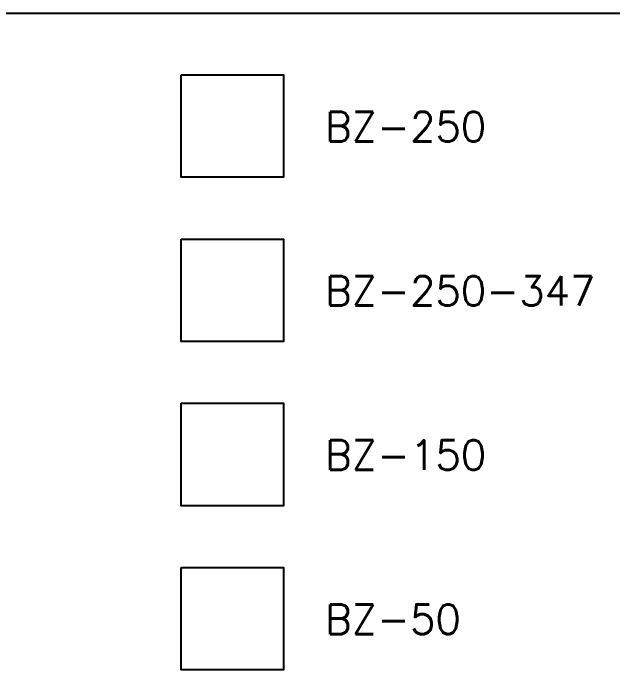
# Model space of a CAD drawing. Header units: inches. Extents: x -179 to 78, y 1 to 666.
# Drawn here: x -67.31 to -62.45, y 205.51 to 210.83 of the extents above; entities that cross this region are included whole.
import ezdxf

# ---------------------------------------------------------------- set-up
doc = ezdxf.new("R2010")
doc.units = ezdxf.units.IN
doc.header["$MEASUREMENT"] = 0
doc.layers.add('Riser', color=7, linetype='Continuous')
doc.styles.add('ROMANS', font='ROMANS.shx')

# ---------------------------------------------------------------- blocks, each defined once
blk = doc.blocks.new('BZ-150')
blk.add_lwpolyline([(-0.415, 0.415), (0.415, 0.415), (0.415, -0.415), (-0.415, -0.415)], close=True)
at = {"insert": (0.75, -0.0047), "char_height": 0.24, "width": 5.724, "attachment_point": 4, "style": 'ROMANS'}
blk.add_mtext('BZ-150', dxfattribs=at)
blk = doc.blocks.new('BZ-50')
blk.add_lwpolyline([(-0.415, 0.415), (0.415, 0.415), (0.415, -0.415), (-0.415, -0.415)], close=True)
at = {"insert": (0.75, -0.0047), "char_height": 0.24, "width": 5.724, "attachment_point": 4, "style": 'ROMANS'}
blk.add_mtext('BZ-50', dxfattribs=at)
blk = doc.blocks.new('BZ-250-347')
blk.add_lwpolyline([(-0.415, 0.415), (0.415, 0.415), (0.415, -0.415), (-0.415, -0.415)], close=True)
at = {"insert": (0.75, -0.0047), "char_height": 0.24, "width": 5.724, "attachment_point": 4, "style": 'ROMANS'}
blk.add_mtext('BZ-250-347', dxfattribs=at)
blk = doc.blocks.new('BZ-250')
blk.add_lwpolyline([(-0.415, 0.415), (0.415, 0.415), (0.415, -0.415), (-0.415, -0.415)], close=True)
at = {"insert": (0.75, -0.0047), "char_height": 0.24, "width": 5.724, "attachment_point": 4, "style": 'ROMANS'}
blk.add_mtext('BZ-250', dxfattribs=at)

msp = doc.modelspace()

# ---------------------------------------------------------------- linework, layer by layer
at = {"layer": 'Riser'}
msp.add_line((-86.46268, 210.83471), (-54.94715, 210.83471), dxfattribs=at)

# ---------------------------------------------------------------- block references
for name, p in [('BZ-250', (-65.53314, 209.91971)), ('BZ-250-347', (-65.53314, 208.58971)), ('BZ-150', (-65.53314, 207.25971)), ('BZ-50', (-65.53314, 205.92971))]:
    msp.add_blockref(name, p)

doc.saveas('drawing.dxf')
